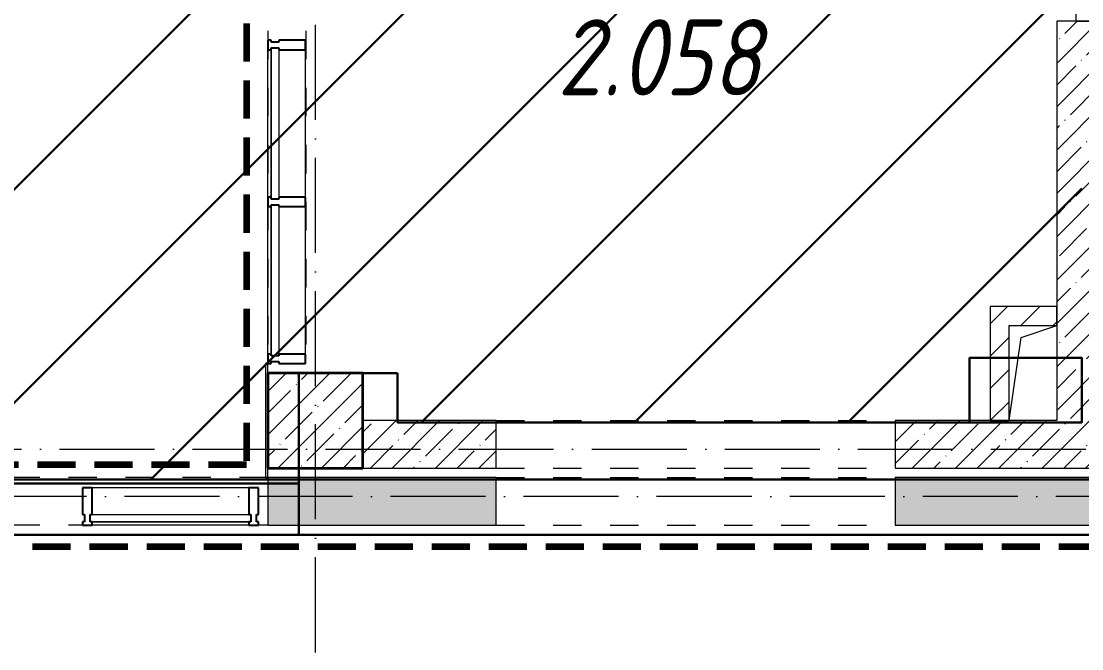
# Model space of a CAD drawing. Header units: millimetres. Extents: x -17017 to 628417, y -109036 to 199237.
# Drawn here: x 582 to 6162, y -95815 to -92515 of the extents above; entities that cross this region are included whole.
import ezdxf

# ---------------------------------------------------------------- set-up
doc = ezdxf.new("R2010")
doc.units = ezdxf.units.MM
for name, pattern in [('50_200_ШТРИХ_1Т_ш5_п1_п1_', [700, 500, -100, 0, -100]), ('Штрих короткий', [300, 150, -150]), ('Штриховая _2 мм - 1 мм_', [300, 200, -100])]:
    doc.linetypes.add(name, pattern=pattern)
for name, color, linetype, lineweight in [('0-1', 7, 'Continuous', 5), ('0-2', 7, 'Continuous', 9), ('Импосты витража', 7, 'Continuous', 9), ('Импосты витража-1', 7, 'Continuous', 25), ('Марки помещений', 7, 'Continuous', 9), ('Несущие колонны', 7, 'Continuous', 9), ('Несущие колонны-1', 7, 'Continuous', 35), ('Обобщенные модели', 7, 'Continuous', 9), ('Оси-2', 7, '50_200_ШТРИХ_1Т_ш5_п1_п1_', 9), ('Остекление-1', 7, 'Continuous', 9), ('Перемычка-1', 7, 'Штрих короткий', 9), ('Стены-1', 7, 'Continuous', 13), ('стяжа', 7, 'Continuous', 30), ('Штриховка разреза-1', 7, 'Continuous', 9)]:
    doc.layers.add(name, color=color, linetype=linetype, lineweight=lineweight)
doc.layers.add('СТ-1_1', color=7, linetype='Штриховая _2 мм - 1 мм_', lineweight=90, true_color=0x888888)
doc.layers.get('0-2').off()
doc.styles.add('ISOCPEUR_I_2', font='isocpeui.ttf', dxfattribs={"width": 0.85, "height": 2.3})
pattern_1 = [(45, (0, 0), (-114.04925, 114.04925), []), (45, (114.05, 0), (-114.04925, 114.04925), [201.612, -40.322, 3.353, -36.97])]
pattern_2 = [(45, (0, 0), (-84.8528, 84.8528), [])]

# ---------------------------------------------------------------- blocks, each defined once
blk = doc.blocks.new('ось2эт')
at = {"layer": 'Оси-2'}
for p, q in [((2129.9, -108435.9), (2129.9, -54635.1)), ((-11118.8, -94765.3), (15729.9, -94765.3)), ((96138.3, -95015.3), (-12388.8, -95015.3))]:
    blk.add_line(p, q, dxfattribs=at)
blk = doc.blocks.new('Проем_Дверь_Прямоугольный - 2100х2400h_дверные проемы-26809651-АИ2_02_План отделки стен 2-го этажа _Часть 2_')
at = {"layer": 'Перемычка-1'}
for p, q in [((1050, 125), (-1050, 125)), ((1050, -125), (-1050, -125))]:
    blk.add_line(p, q, dxfattribs=at)
blk = doc.blocks.new('BSC_Колонна _Прямоугольная - 500х500-V114-АИ2_02_План отделки стен 2-го этажа _Часть 2_')
at = {"layer": 'Несущие колонны'}
h = blk.add_hatch(dxfattribs=at)
h.set_pattern_fill('FP_113', color=256, style=0, pattern_type=2)
h.set_pattern_definition([(45, (-12200, -11600), (-114.0493, 114.0493), []), (45, (-12085.95, -11600), (-114.0493, 114.0493), [201.612, -40.322, 3.353, -36.97])])
h.paths.add_polyline_path([(-250, -250), (250, -250), (250, 250), (-250, 250)], flags=0)
at = {"layer": 'Несущие колонны-1'}
for p, q in [((250, 250), (-250, 250)), ((-250, 250), (-250, -250)), ((250, -250), (250, 250)), ((-250, -250), (250, -250))]:
    blk.add_line(p, q, dxfattribs=at)
blk = doc.blocks.new('PNS_Панель прямоугольная2 - Нр_Стекло - 40мм-26949766-АИ2_02_План отделки стен 2-го этажа _Часть 2_')
at = {"layer": 'Остекление-1'}
for p, q in [((-387.5, 40), (387.5, 40)), ((-397.5, 0), (397.5, 0)), ((387.5, 0), (-387.5, 0))]:
    blk.add_line(p, q, dxfattribs=at)
blk = doc.blocks.new('Прямоугольный импост - Импост структурный с накладкой - 180мм-26944798-АИ2_02_План отделки стен 2-го этажа _Часть 2_')
at = {"layer": 'Импосты витража-1'}
for p, q in [((-25, 0), (-25, 17)), ((-25, 17), (25, 17)), ((-15, 0), (-25, 0)), ((-15, -40), (-15, 0)), ((25, 0), (15, 0)), ((15, 0), (15, -40)), ((25, 17), (25, 0)), ((-25, -180), (-25, -40)), ((-25, -40), (-15, -40)), ((15, -40), (25, -40)), ((25, -40), (25, -180)), ((25, -180), (-25, -180))]:
    blk.add_line(p, q, dxfattribs=at)
blk = doc.blocks.new('Прямоугольный импост - Импост структурный с накладкой - 180мм-22071093-АИ2_02_План отделки стен 2-го этажа _Часть 2_')
at = {"layer": 'Импосты витража'}
for p, q in [((11950, 12775), (11950, 13550)), ((12147, 12775), (12147, 13550))]:
    blk.add_line(p, q, dxfattribs=at)
blk = doc.blocks.new('Прямоугольный импост - Импост структурный с накладкой - 180мм-26943387-АИ2_02_План отделки стен 2-го этажа _Часть 2_')
at = {"layer": 'Импосты витража-1'}
for p, q in [((-25, 0), (-25, 17)), ((-25, 17), (25, 17)), ((-15, 0), (-25, 0)), ((-15, -40), (-15, 0)), ((25, 0), (15, 0)), ((15, 0), (15, -40)), ((25, 17), (25, 0)), ((-25, -180), (-25, -40)), ((-25, -40), (-15, -40)), ((15, -40), (25, -40)), ((25, -40), (25, -180)), ((25, -180), (-25, -180))]:
    blk.add_line(p, q, dxfattribs=at)
blk = doc.blocks.new('PNS_Панель прямоугольная2 - Нр_Стекло - 40мм-26940512-АИ2_02_План отделки стен 2-го этажа _Часть 2_')
at = {"layer": 'Остекление-1'}
for p, q in [((-412.5, 40), (412.5, 40)), ((-422.5, 0), (422.5, 0)), ((412.5, 0), (-412.5, 0))]:
    blk.add_line(p, q, dxfattribs=at)
blk = doc.blocks.new('Прямоугольный импост - Импост структурный с накладкой - 180мм-26940402-АИ2_02_План отделки стен 2-го этажа _Часть 2_')
at = {"layer": 'Импосты витража-1'}
for p, q in [((-25, 0), (-25, 17)), ((-25, 17), (25, 17)), ((-15, 0), (-25, 0)), ((-15, -40), (-15, 0)), ((25, 0), (15, 0)), ((15, 0), (15, -40)), ((25, 17), (25, 0)), ((-25, -180), (-25, -40)), ((-25, -40), (-15, -40)), ((15, -40), (25, -40)), ((25, -40), (25, -180)), ((25, -180), (-25, -180))]:
    blk.add_line(p, q, dxfattribs=at)
blk = doc.blocks.new('Прямоугольный импост - Импост структурный с накладкой - 180мм-23818297-АИ2_02_План отделки стен 2-го этажа _Часть 2_')
at = {"layer": 'Импосты витража'}
for p, q in [((11850, 11247), (11025, 11247)), ((11850, 11050), (11025, 11050))]:
    blk.add_line(p, q, dxfattribs=at)
blk = doc.blocks.new('Прямоугольный импост - Импост структурный с накладкой - 180мм-26940403-АИ2_02_План отделки стен 2-го этажа _Часть 2_')
at = {"layer": 'Импосты витража-1'}
for p, q in [((-25, 0), (-25, 17)), ((-25, 17), (25, 17)), ((-15, 0), (-25, 0)), ((-15, -40), (-15, 0)), ((25, 0), (15, 0)), ((15, 0), (15, -40)), ((25, 17), (25, 0)), ((-25, -180), (-25, -40)), ((-25, -40), (-15, -40)), ((15, -40), (25, -40)), ((25, -40), (25, -180)), ((25, -180), (-25, -180))]:
    blk.add_line(p, q, dxfattribs=at)
blk = doc.blocks.new('Проем_Дверь_Прямоугольный - 4000х2400h_витражные проемы-26940178-АИ2_02_План отделки стен 2-го этажа _Часть 2_')
at = {"layer": 'Перемычка-1'}
for p, q in [((2000, 125), (-2000, 125)), ((2000, -125), (-2000, -125))]:
    blk.add_line(p, q, dxfattribs=at)
blk = doc.blocks.new('AR_Отверстие прямоугольное _в плите_ - AR_Отверстие прямоугольное _в плите_-V230-АИ2_02_План отделки стен 2-го этажа _Часть 2_')
at = {"layer": 'Обобщенные модели'}
for p, q in [((-62.5, 187.5), (125, 250)), ((-125, -250), (-62.5, 187.5))]:
    blk.add_line(p, q, dxfattribs=at)
blk = doc.blocks.new('Проем_Дверь_Прямоугольный - 3900х2800h_витражные проемы-35290576-АИ2_02_План отделки стен 2-го этажа _Часть 2_')
at = {"layer": 'Перемычка-1'}
for p, q in [((1950, 100), (-1950, 100)), ((1950, -100), (-1950, -100))]:
    blk.add_line(p, q, dxfattribs=at)
blk = doc.blocks.new('0125-Р-ОО-Ш2-АР-о_23_10_2024_rvt-1-АИ2_02_План отделки стен 2-го этажа _Часть 2_')
at = {"layer": 'Штриховка разреза-1'}
h = blk.add_hatch(dxfattribs=at)
h.set_pattern_fill('FP_1', color=256, style=0, pattern_type=2)
h.set_pattern_definition(pattern_1)
h.paths.add_polyline_path([(16350, 11600), (16350, 13700), (16100, 13700), (16100, 11600)], flags=0)
h = blk.add_hatch(dxfattribs=at)
h.set_pattern_fill('FP_3', color=256, style=0, pattern_type=2)
h.set_pattern_definition(pattern_2)
h.paths.add_polyline_path([(15850, 11600), (15850, 12200), (15750, 12200), (15750, 11600)], flags=0)
h = blk.add_hatch(dxfattribs=at)
h.set_pattern_fill('FP_3', color=256, style=0, pattern_type=2)
h.set_pattern_definition(pattern_2)
h.paths.add_polyline_path([(16100, 12100), (16100, 12200), (15850, 12200), (15850, 12100)], flags=0)
h = blk.add_hatch(dxfattribs=at)
h.set_pattern_fill('FP_1', color=256, style=0, pattern_type=2)
h.set_pattern_definition(pattern_1)
h.paths.add_polyline_path([(25200, 11350), (25200, 11600), (25000, 11600), (25000, 11350)], flags=0)
h.paths.add_polyline_path([(22900, 11350), (22900, 11600), (15250, 11600), (15250, 11350), (20187, 11350)], flags=0)
h.paths.add_polyline_path([(13150, 11350), (13150, 11600), (12450, 11600), (12450, 11350), (12731.1, 11350)], flags=0)
h = blk.add_hatch(dxfattribs=at)
h.set_pattern_fill('FP_1', color=256, style=0, pattern_type=2)
h.set_pattern_definition(pattern_1)
h.paths.add_polyline_path([(25900, 11050), (25900, 11300), (25000, 11300), (25000, 11050)], flags=0)
h.paths.add_polyline_path([(22900, 11050), (22900, 11300), (15250, 11300), (15250, 11050), (20187, 11050)], flags=0)
h.paths.add_polyline_path([(12731.1, 11050), (13150, 11050), (13150, 11300), (11950, 11300), (11950, 11050)], flags=0)
h.paths.add_polyline_path([(7139.2, 11050), (7950, 11050), (7950, 11300), (400, 11300), (400, 11050), (5275.2, 11050)], flags=0)
at = {"layer": 'Стены-1'}
for p, q in [((16100, 13700), (16100, 11600)), ((16350, 13700), (16100, 13700)), ((15850, 12200), (15750, 12200)), ((15750, 12200), (15750, 11600)), ((16100, 12200), (15850, 12200)), ((16100, 12100), (16100, 12200)), ((15850, 11600), (15850, 12100)), ((15850, 12100), (16100, 12100)), ((13150, 11600), (12450, 11600)), ((13150, 11350), (13150, 11600)), ((16100, 11600), (15250, 11600)), ((15250, 11600), (15250, 11350)), ((15750, 11600), (15850, 11600)), ((12450, 11350), (13150, 11350)), ((15250, 11350), (22900, 11350)), ((13150, 11300), (11950, 11300)), ((11950, 11300), (11950, 11050)), ((13150, 11050), (13150, 11300)), ((22900, 11300), (15250, 11300)), ((15250, 11300), (15250, 11050)), ((11950, 11050), (13150, 11050)), ((15250, 11050), (22900, 11050))]:
    blk.add_line(p, q, dxfattribs=at)
at = {"layer": '0-2'}
for name, p, rotation in [('Проем_Дверь_Прямоугольный - 3900х2800h_витражные проемы-35290576-АИ2_02_План отделки стен 2-го этажа _Часть 2_', (12050, 13800), 89.99999999999993), ('PNS_Панель прямоугольная2 - Нр_Стекло - 40мм-26949766-АИ2_02_План отделки стен 2-го этажа _Часть 2_', (11967, 13162.5), 269.9999999999994), ('PNS_Панель прямоугольная2 - Нр_Стекло - 40мм-26949766-АИ2_02_План отделки стен 2-го этажа _Часть 2_', (11967, 12337.5), 269.9999999999994), ('Проем_Дверь_Прямоугольный - 2100х2400h_дверные проемы-26809651-АИ2_02_План отделки стен 2-го этажа _Часть 2_', (14200, 11475), 180), ('Проем_Дверь_Прямоугольный - 2100х2400h_дверные проемы-26809651-АИ2_02_План отделки стен 2-го этажа _Часть 2_', (14200, 11175), 180)]:
    blk.add_blockref(name, p, dxfattribs=dict(at, rotation=rotation))
at = {"layer": '0-2', "extrusion": (0, 0, -1)}
for name, p, rotation in [('Прямоугольный импост - Импост структурный с накладкой - 180мм-26944798-АИ2_02_План отделки стен 2-го этажа _Часть 2_', (-11967, 13575), 270.0000000000007), ('Прямоугольный импост - Импост структурный с накладкой - 180мм-26943387-АИ2_02_План отделки стен 2-го этажа _Часть 2_', (-11967, 12750), 270.0000000000007), ('Прямоугольный импост - Импост структурный с накладкой - 180мм-26943387-АИ2_02_План отделки стен 2-го этажа _Часть 2_', (-11967, 11925), 270.0000000000007), ('Прямоугольный импост - Импост структурный с накладкой - 180мм-26940402-АИ2_02_План отделки стен 2-го этажа _Часть 2_', (-11000, 11067), 180), ('Прямоугольный импост - Импост структурный с накладкой - 180мм-26940403-АИ2_02_План отделки стен 2-го этажа _Часть 2_', (-11875, 11067), 180)]:
    blk.add_blockref(name, p, dxfattribs=dict(at, rotation=rotation))
at = {"layer": '0-2'}
for name, p in [('Прямоугольный импост - Импост структурный с накладкой - 180мм-22071093-АИ2_02_План отделки стен 2-го этажа _Часть 2_', (0, 0)), ('Прямоугольный импост - Импост структурный с накладкой - 180мм-22071093-АИ2_02_План отделки стен 2-го этажа _Часть 2_', (0, -825)), ('AR_Отверстие прямоугольное _в плите_ - AR_Отверстие прямоугольное _в плите_-V230-АИ2_02_План отделки стен 2-го этажа _Часть 2_', (15975, 11850)), ('BSC_Колонна _Прямоугольная - 500х500-V114-АИ2_02_План отделки стен 2-го этажа _Часть 2_', (12200, 11600)), ('Проем_Дверь_Прямоугольный - 4000х2400h_витражные проемы-26940178-АИ2_02_План отделки стен 2-го этажа _Часть 2_', (9950, 11175)), ('Прямоугольный импост - Импост структурный с накладкой - 180мм-23818297-АИ2_02_План отделки стен 2-го этажа _Часть 2_', (0, 0)), ('PNS_Панель прямоугольная2 - Нр_Стекло - 40мм-26940512-АИ2_02_План отделки стен 2-го этажа _Часть 2_', (11437.5, 11067))]:
    blk.add_blockref(name, p, dxfattribs=at)
blk = doc.blocks.new('2ч2эт')
at = {"layer": 'СТ-1_1'}
for p, q in [((1767.9, -86227.3), (1767.9, -94847.3)), ((1767.9, -94847.3), (-2020.1, -94847.3)), ((-9558.1, -95277.3), (17967.9, -95277.3))]:
    blk.add_line(p, q, dxfattribs=at)
at = {"layer": 'Стены-1'}
for p, q in [((6129.9, -92361.3), (6129.9, -92515.3)), ((6129.9, -92515.3), (9679.9, -92515.3)), ((1879.9, -94315.3), (1867.9, -94315.3)), ((1867.9, -94315.3), (1867.9, -94915.3)), ((1879.9, -94365.3), (1879.9, -94315.3)), ((1867.9, -94915.3), (1879.9, -94915.3)), ((1879.9, -94915.3), (1879.9, -94865.3))]:
    blk.add_line(p, q, dxfattribs=at)
at = {"layer": 'стяжа'}
for points in [[(-2138, -91955.4), (-2138, -94925.3), (6562, -94925.3), (6562, -89951.1)], [(2042, -94365.3), (2042, -95215.3), (-9973, -95215.3)], [(-2138, -94365.3), (-2138, -94945.3), (2042, -94945.3), (2042, -94365.3)], [(2042, -94365.3), (2562, -94365.3)], [(6162, -94365.3), (6162, -94625.3), (2562, -94625.3), (2562, -94365.3)], [(2042, -95215.3), (54649.6, -95215.3)]]:
    blk.add_lwpolyline(points, dxfattribs=at)
blk.add_lwpolyline([(6162, -94625.3), (5572, -94625.3), (5572, -94285.3), (6162, -94285.3)], close=True, dxfattribs=at)
at = {"layer": '0-1'}
blk.add_blockref('0125-Р-ОО-Ш2-АР-о_23_10_2024_rvt-1-АИ2_02_План отделки стен 2-го этажа _Часть 2_', (-10070.1, -106215.3), dxfattribs=at)
at = {"layer": 'Марки помещений', "color": 3, "insert": (3402.6, -92505.2), "char_height": 400, "width": 767.079, "attachment_point": 1, "style": 'ISOCPEUR_I_2'}
blk.add_mtext('2.058', dxfattribs=at)

msp = doc.modelspace()

# ---------------------------------------------------------------- hatches: boundary and pattern name
at = {"layer": 'стяжа'}
h = msp.add_hatch(dxfattribs=at)
h.set_pattern_fill('ANSI31', color=5, scale=250)
h.set_pattern_definition([(45, (4472.5, -59163.1), (-561.266, 561.266), [])])
h.paths.add_polyline_path([(13742, -89400.5), (12812, -89400.5), (6162, -89400.5), (6162, -89950.4), (12812, -89960.5), (12812, -94460.5), (13012, -94460.5), (13012, -94955.3), (15112, -94955.3), (15112, -94443.1), (15322, -94443.1), (15322, -94230.5), (15762, -94230.5), (15762, -90460.5), (15322, -90460.5), (15322, -89960.5), (13742, -89960.5)])
h.paths.add_polyline_path([(15592, -66215.3), (15192, -66215.3), (15192, -65695.3), (15592, -65695.3), (15592, -63285.3), (15464.5, -63285.3), (15464.5, -62800.4), (15592, -62800.4), (15592, -60875.3), (15362, -60875.3), (15362, -60625.3), (12222, -60625.3), (12222, -61275.3), (9132, -61275.3), (9132, -60575.3), (8692, -60575.3), (8692, -60325.3), (9912, -60325.3), (9912, -58904.6), (9862, -58904.6), (9862, -58299.1), (9912, -58299.1), (9912, -56925.3), (6812, -56925.3), (6812, -57175.3), (6312, -57175.3), (6062, -57175.3), (6062, -56925.3), (2562, -56925.3), (2562, -57345.3), (2042, -57345.3), (2042, -56925.3), (-2138, -56925.3), (-2138, -58005.3), (-2388, -58005.3), (-2388, -57961), (-2788, -57961), (-2788, -56925.3), (-9668, -56925.3), (-9668, -57165.3), (-9778, -57165.3), (-9778, -57376.1), (-9888, -57376.1), (-9888, -60155.3), (-9638, -60155.3), (-9638, -60655.3), (-9888, -60655.3), (-9888, -62707.2), (-9738, -62707.2), (-9738, -63240.1), (-9888, -63240.1), (-9888, -65675.3), (-9598, -65675.3), (-9598, -65925.3), (-2888, -65925.3), (-2888, -63325.3), (-2388, -63325.3), (-2388, -61148.8), (-2758, -61148.8), (-2758, -59948.8), (-2388, -59948.8), (-2388, -59705.3), (-2138, -59705.3), (-2138, -72625.3), (-2388, -72625.3), (-2388, -72225.3), (-2788, -72225.3), (-2788, -70635.3), (-2388, -70635.3), (-2388, -69135.3), (-2788, -69135.3), (-2928.7, -69135.3), (-2928.7, -66175.1), (-9833, -66175.1), (-9833, -66315.1), (-9973, -66315.1), (-9973, -68675.1), (-9723, -68675.1), (-9723, -69175.1), (-9833, -69175.1), (-9833, -69315.1), (-9973, -69315.1), (-9973, -71540.3), (-9833, -71540.3), (-9833, -71675.1), (-9723, -71675.1), (-9723, -72175.1), (-9973, -72175.1), (-9973, -77655.1), (-9723, -77655.1), (-9723, -78155.1), (-9738, -78155.1), (-9738, -78390.1), (-9973, -78390.1), (-9973, -80457.8), (-9755.8, -80457.8), (-9755.8, -80675.1), (-9723, -80675.1), (-9723, -81175.1), (-9787.7, -81175.1), (-9787.7, -81360.3), (-9973, -81360.3), (-9973, -86532.6), (-9750.6, -86532.6), (-9750.6, -86755.1), (-9723, -86755.1), (-9723, -87255.1), (-9838.3, -87255.1), (-9838.3, -87389.8), (-9973, -87389.8), (-9973, -89355.1), (-9686, -89355.1), (-9686, -89495.1), (-9973, -89495.1), (-9973, -89703.9), (-9853.5, -89703.9), (-9853.5, -89945.4), (-9723, -89945.4), (-9723, -90445.4), (-9973, -90445.4), (-9973, -94375.1), (-9723, -94375.1), (-9723, -94625.1), (-7673, -94625.1), (-7673, -94145.1), (-3003, -94145.1), (-3003, -92615.1), (-2388, -92615.1), (-2388, -91955.4), (-2138, -91955.4), (-2138, -94925.3), (2042, -94925.3), (2042, -94365.3), (2562, -94365.3), (2562, -94625.3), (5572, -94625.3), (5572, -94285.3), (6162, -94285.3), (6162, -92315.3), (6162, -91180.3), (6162, -89960.6), (6154.9, -89960.6), (2562, -89950.4), (2562, -90475.4), (2042, -90475.4), (2042, -89950.4), (2042, -89945.4), (2201, -89945.4), (2201, -87175.4), (2042, -87175.4), (2042, -85985.4), (1200.5, -85985.4), (1200.5, -77695.3), (2042, -77695.3), (2178.2, -77695.3), (2178.2, -72220.3), (2042, -72220.3), (2042, -71695.3), (2042, -71690.3), (2562, -71690.3), (2562, -71882.4), (5852, -71882.4), (5852, -71690.3), (5852, -71421.7), (6562, -71421.7), (6562, -71285.3), (7012, -71285.3), (7012, -71695.3), (15592, -71695.3)])
h.paths.add_polyline_path([(7012, -69615.3), (6562, -69615.3), (6562, -69446.8), (6102, -69446.8), (6102, -63155.3), (6562, -63155.3), (6562, -58775.3), (6812, -58775.3), (6812, -60325.3), (7112, -60325.3), (7112, -60575.3), (7112, -60825.3), (7112, -62175.3), (6812, -62175.3), (6812, -63055.3), (7012, -63055.3)], flags=16)
h.paths.add_polyline_path([(2562, -66200.3), (2042, -66200.3), (2042, -65675.3), (2042, -65670.3), (2562, -65670.3)], flags=16)
h.paths.add_polyline_path([(-2138, -74325.3), (-2138, -84740.1), (-2388, -84740.1), (-2388, -84500.1), (-2798, -84500.1), (-2798, -84000.1), (-2388, -84000.1), (-2388, -82235.1), (-2968, -82235.1), (-2968, -80395.1), (-2388, -80395.1), (-2388, -78605.3), (-2918, -78605.3), (-2918, -74465.3), (-2388, -74465.3), (-2388, -74325.3)], flags=16)
h.paths.add_polyline_path([(2562, -60695.3), (2042, -60695.3), (2042, -60170.3), (2562, -60170.3)], flags=16)
h.paths.add_polyline_path([(-2138, -86440.1), (-2138, -86640.1), (-2138, -90775.4), (-2388, -90775.4), (-2388, -90475.4), (-2658, -90475.4), (-2758, -90475.4), (-2758, -89495.1), (-8616, -89495.1), (-8616, -89355.1), (-3003, -89355.1), (-3003, -87055.1), (-2703, -87055.1), (-2703, -86640.1), (-2388, -86640.1), (-2388, -86440.1)], flags=16)
h.paths.add_polyline_path([(-2138, -89950.4), (-2658, -89950.4), (-2658, -89945.4), (-2138, -89945.4)], flags=0)

# ---------------------------------------------------------------- linework, layer by layer
msp.add_lwpolyline([(30835.6, -95215.3), (-10038, -95215.3), (-10038, -98325.3), (30835.6, -98325.3)], close=True, dxfattribs=at)

# ---------------------------------------------------------------- block references
for name in ['ось2эт', '2ч2эт']:
    msp.add_blockref(name, (0, 0), dxfattribs=at)

doc.saveas('drawing.dxf')
